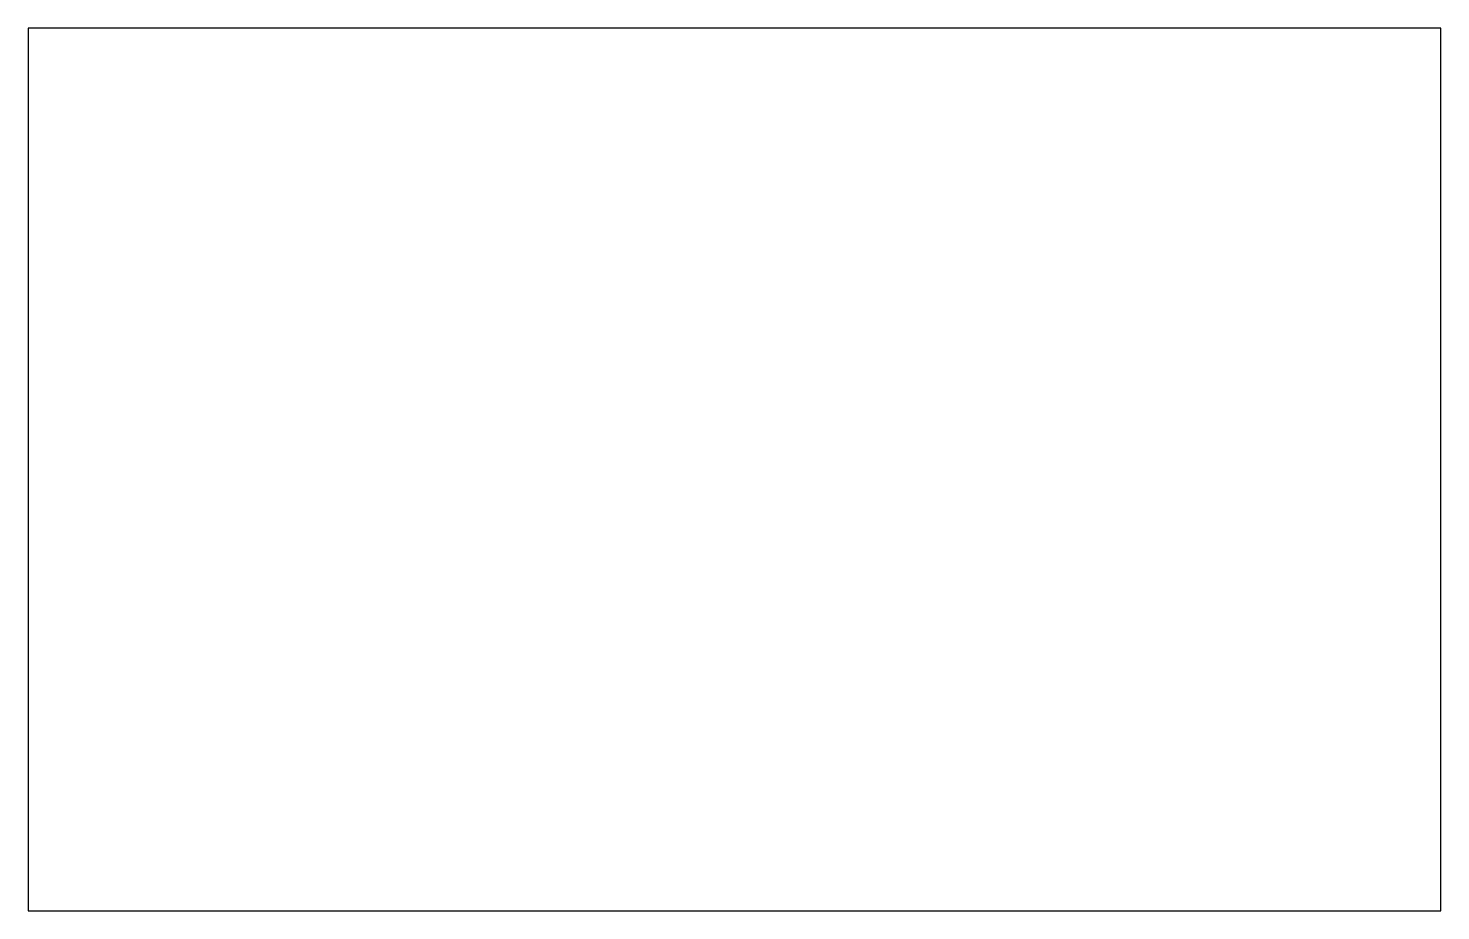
# Model space of a CAD drawing. Header units: millimetres. Extents: x 0 to 8, y 0 to 5.
import ezdxf

# ---------------------------------------------------------------- set-up
doc = ezdxf.new("R2010")
doc.units = ezdxf.units.MM

msp = doc.modelspace()

# ---------------------------------------------------------------- linework, layer by layer
at = {"layer": 'CUT'}
for p, q in [((8.0015, 5), (0, 5)), ((0, 5), (0, 0)), ((8.0015, 0), (8.0015, 5)), ((0, 0), (8.0015, 0))]:
    msp.add_line(p, q, dxfattribs=at)

doc.saveas('drawing.dxf')
